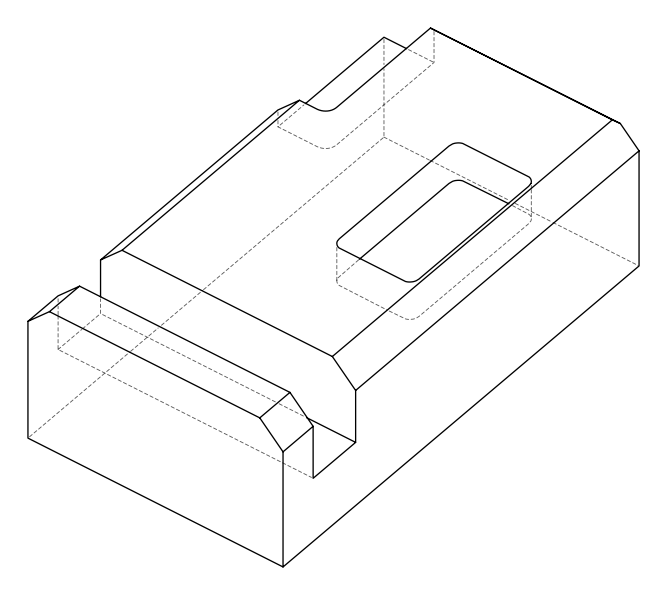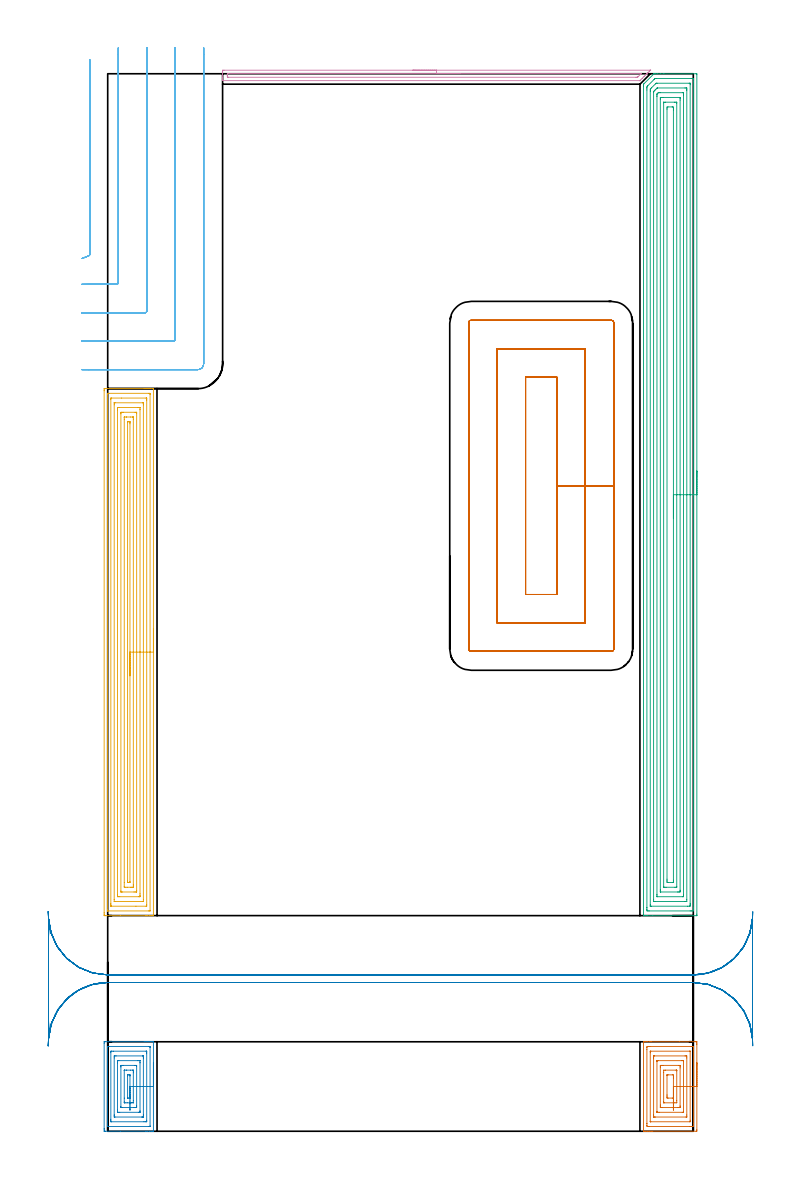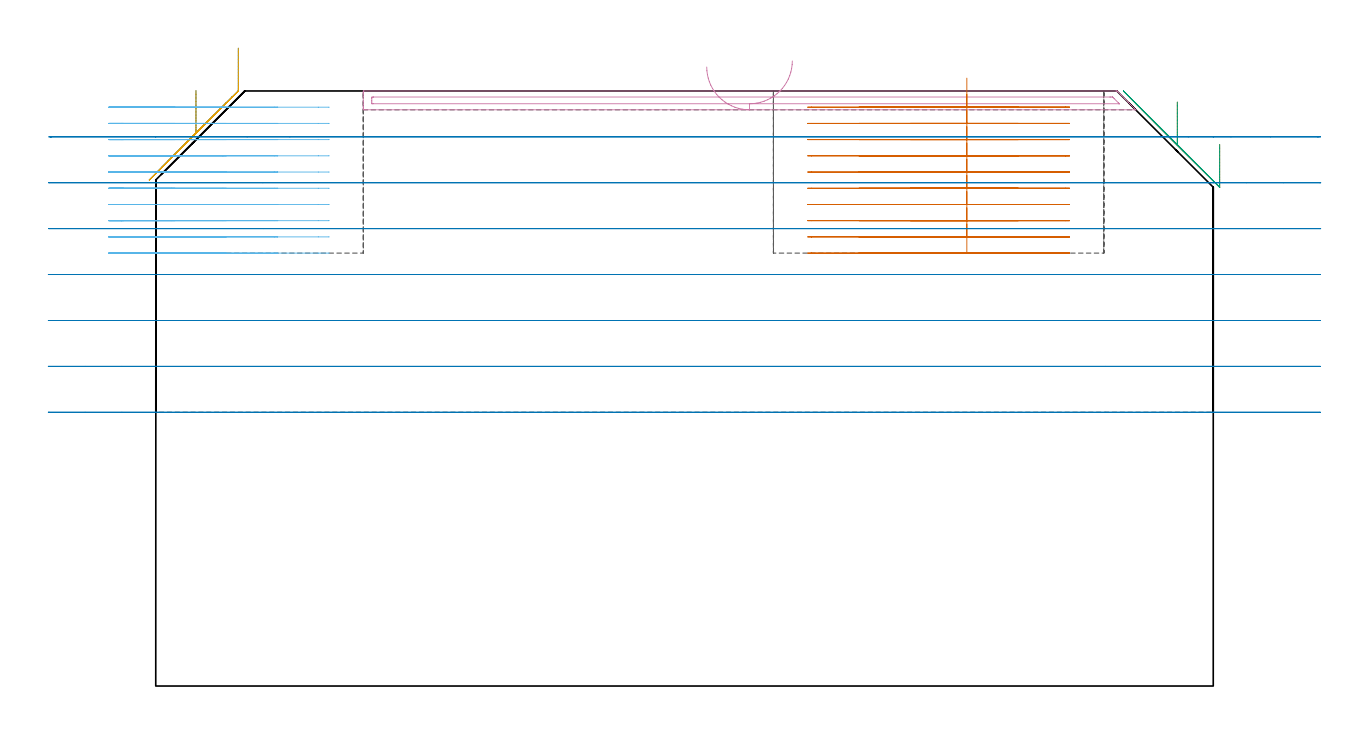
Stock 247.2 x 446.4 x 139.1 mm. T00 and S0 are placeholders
(PLAN: 8 operations, 2 tool changes, 93.1 min)
(1 AREA_MILL | FG_CHAMFER_SURFACE | UGT0205_001 | 2.84 min | 11621 mm3)
(2 AREA_MILL_1 | FG_CHAMFER_SURFACE_1 | UGT0205_001 | 2.69 min | 9899 mm3)
(3 AREA_MILL_2 | FG_CHAMFER_SURFACE_2 | UGT0205_001 | 23.14 min | 92021 mm3)
(4 AREA_MILL_3 | FG_CHAMFER_SURFACE_3 | UGT0205_001 | 3.03 min | 1743 mm3)
(5 AREA_MILL_4 | FG_CHAMFER_SURFACE_4 | UGT0205_001 | 14.51 min | 51579 mm3)
(6 MILL_CORNER_NOTCH_RECTANGULAR | CORNER_NOTCH_RECTANGULAR | NXT0201_012 | Follow Part, ap 4, ae 75% | 15.26 min | 241685 mm3)
(7 MILL_RECTANGULAR_POCKET | POCKET_RECTANGULAR_STRAIGHT | NXT0201_012 | Follow Part, ap 4, ae 75% | 19.9 min | 453040 mm3)
(8 MILL_RECTANGULAR_SLOT | SLOT_RECTANGULAR | UGT0201_005 | Follow Part, ap 12.5, ae 75% | 11.71 min | 980167 mm3)
(TOOL UGT0205_001 | Chamfer Mill 20 x 3 x 45 deg. | D20 FL50 Z2)
(TOOL NXT0201_012 | ENDMILL 16mm [2P460-1600-NA 1630] | D16 FL38 Z6)
(TOOL UGT0201_005 | End Mill 50 mm | D50 FL150 Z8)
(OP 1 AREA_MILL)
G17 G21 G94 G90
T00 M6
G54
G17 G0 G90 X248.7 Y28.9 S1061 M3
G43 Z149.1 H0
Z126.6
G94 G1 Y28.862 Z125.728 F250.
Y28.748 Z124.864
Y28.559 Z124.012
Y28.297 Z123.18
Y27.963 Z122.374
Y27.56 Z121.6
Y27.092 Z120.864
Y26.56 Z120.172
Y25.971 Z119.529
Y25.328 Z118.94
Y24.636 Z118.408
Y23.9 Z117.94
Y23.126 Z117.537
Y22.32 Z117.203
Y21.488 Z116.941
Y20.637 Z116.752
Y19.772 Z116.638
Y18.9 Z116.6
Y0.605
X248.697 Y0.281 Z116.602
X248.692 Y0.01 Z116.606
X248.416 Y0. Z116.881
X230.044 Z135.251
X229.44 Z135.854
X228.867 Z136.429
X228.55 Z136.746
X227.977 Z137.319
X227.66 Z137.635
X227.027 Z138.273
X226.606 Z138.693
X226.245 Z139.046
X226.198 Z139.092
Y0.003 Z139.093
X226.2 Y0.159 Z139.1
Y37.641
X226.203 Y37.79 Z139.088
X226.243 Y37.793 Z139.049
X226.606 Y37.8 Z138.693
X227.026 Z138.273
X227.66 Z137.635
X228.867 Z136.429
X229.44 Z135.854
X241.312 Z123.986
X247.843 Z117.454
X248.13 Y37.798 Z117.168
X248.692 Y37.793 Z116.606
X248.694 Y37.761 Z116.604
X248.699 Y37.195 Z116.601
X248.7 Y36.623 Z116.6
Y18.9
X247.286 Z118.014
Y3.236
X247.282 Y2.39 Z118.018
X247.28 Y2.35 Z118.02
X247.24 Y2.01 Z118.06
X246.736 Y2.002 Z118.564
X246.35 Y2.001 Z118.95
X245.849 Y2. Z119.451
X228.55 Y2.001 Z136.75
X228.046 Y2.003 Z137.254
X227.66 Y2.01 Z137.64
X227.62 Y2.39 Z137.68
X227.617 Y2.433 Z137.683
X227.614 Y3.282 Z137.686
Y3.329
Y34.564
X227.618 Y35.41 Z137.682
X227.62 Y35.451 Z137.68
X227.66 Y35.79 Z137.64
X228.164 Y35.798 Z137.136
X228.55 Y35.799 Z136.75
X229.052 Y35.8 Z136.248
X246.35 Y35.799 Z118.95
X246.854 Y35.797 Z118.446
X247.24 Y35.79 Z118.06
X247.28 Y35.41 Z118.02
X247.283 Y35.367 Z118.017
X247.286 Y34.518 Z118.014
Y34.471
Y18.9
X245.872 Z119.428
X245.871 Y4.655 Z119.429
X245.869 Y4.175 Z119.431
X245.867 Y4.072 Z119.433
X245.865 Y4.024 Z119.435
X245.855 Y4.01 Z119.445
X245.808 Y4.007 Z119.492
X245.633 Y4.001 Z119.667
X229.266 Z136.034
X229.15 Y4.002 Z136.15
X229.057 Y4.007 Z136.243
X229.034 Y4.01 Z136.266
X229.032 Y4.015 Z136.268
X229.03 Y4.037 Z136.27
X229.029 Y4.175 Z136.271
Y33.146
X229.031 Y33.625 Z136.269
X229.033 Y33.728 Z136.267
X229.035 Y33.776 Z136.265
X229.045 Y33.79 Z136.255
X229.092 Y33.793 Z136.208
X229.267 Y33.799 Z136.033
X245.634 Z119.666
X245.75 Y33.798 Z119.55
X245.843 Y33.793 Z119.457
X245.866 Y33.79 Z119.434
X245.868 Y33.785 Z119.432
X245.87 Y33.763 Z119.43
X245.871 Y33.625 Z119.429
X245.872 Y18.9 Z119.428
X244.457 Z120.843
Y6.852
X244.453 Y6.077 Z120.847
X244.451 Y6.023 Z120.849
X244.445 Y6.01 Z120.855
X244.423 Y6.007 Z120.877
X244.317 Y6.003 Z120.983
X244.105 Y6.001 Z121.195
X231.18 Y6. Z134.12
X230.779 Y6.003 Z134.521
X230.578 Y6.006 Z134.722
X230.479 Y6.01 Z134.821
X230.449 Y6.022 Z134.851
X230.443 Y6.852 Z134.857
Y30.948
X230.447 Y31.723 Z134.853
X230.449 Y31.777 Z134.851
X230.455 Y31.79 Z134.845
X230.477 Y31.793 Z134.823
X230.583 Y31.797 Z134.717
X230.795 Y31.799 Z134.505
X243.72 Y31.8 Z121.58
X244.121 Y31.797 Z121.179
X244.322 Y31.794 Z120.978
X244.421 Y31.79 Z120.879
X244.451 Y31.778 Z120.849
X244.457 Y30.948 Z120.843
Y18.9
X243.043 Z122.257
Y8.383
X243.042 Y8.129 Z122.258
X243.039 Y8.057 Z122.261
X243.036 Y8.018 Z122.264
X243.026 Y8.01 Z122.274
X242.948 Y8.005 Z122.352
X242.79 Y8.002 Z122.51
X242.535 Y8. Z122.765
X232.745 Z132.555
X232.11 Y8.003 Z133.19
X231.899 Y8.007 Z133.401
X231.868 Y8.01 Z133.432
X231.864 Y8.079 Z133.436
X231.859 Y8.214 Z133.441
X231.857 Y8.383 Z133.443
Y29.417
X231.858 Y29.671 Z133.442
X231.861 Y29.743 Z133.439
X231.864 Y29.782 Z133.436
X231.874 Y29.79 Z133.426
X231.952 Y29.795 Z133.348
X232.11 Y29.798 Z133.19
X232.365 Y29.8 Z132.935
X242.155 Z123.145
X242.79 Y29.797 Z122.51
X243.001 Y29.793 Z122.299
X243.032 Y29.791 Z122.268
X243.036 Y29.721 Z122.264
X243.041 Y29.586 Z122.259
X243.043 Y29.417 Z122.257
Y18.9
X241.629 Z123.671
Y10.694
X241.628 Y10.422 Z123.672
X241.624 Y10.112 Z123.676
X241.622 Y10.036 Z123.678
X241.616 Y10.01 Z123.684
X241.571 Y10.007 Z123.729
X241.429 Y10.002 Z123.871
X241.01 Y10. Z124.29
X240.541 Z124.759
X233.89 Y10.001 Z131.41
X233.418 Y10.003 Z131.882
X233.299 Y10.01 Z132.001
X233.278 Y10.014 Z132.022
X233.276 Y10.054 Z132.024
X233.273 Y10.148 Z132.027
X233.272 Y10.422 Z132.028
X233.271 Y11.043 Z132.029
Y27.106
X233.272 Y27.378 Z132.028
X233.276 Y27.688 Z132.024
X233.278 Y27.764 Z132.022
X233.284 Y27.79 Z132.016
X233.33 Y27.793 Z131.97
X233.471 Y27.798 Z131.829
X233.89 Y27.8 Z131.41
X234.359 Z130.941
X241.01 Y27.799 Z124.29
X241.482 Y27.797 Z123.818
X241.601 Y27.79 Z123.699
X241.622 Y27.786 Z123.678
X241.624 Y27.746 Z123.676
X241.627 Y27.652 Z123.673
X241.628 Y27.378 Z123.672
X241.629 Y26.757 Z123.671
Y18.9
X240.215 Z125.085
Y13.004
X240.213 Y12.207 Z125.087
X240.212 Y12.114 Z125.088
X240.208 Y12.025 Z125.092
X240.12 Y12.01 Z125.18
X239.435 Y12.001 Z125.865
X234.986 Y12. Z130.314
X234.78 Y12.003 Z130.52
X234.712 Y12.007 Z130.588
X234.693 Y12.01 Z130.607
X234.69 Y12.049 Z130.61
X234.687 Y12.112 Z130.613
X234.686 Y12.207 Z130.614
X234.685 Y12.302 Z130.615
Y24.796
X234.687 Y25.593 Z130.613
X234.688 Y25.686 Z130.612
X234.692 Y25.775 Z130.608
X234.78 Y25.79 Z130.52
X235.465 Y25.799 Z129.835
X239.914 Y25.8 Z125.386
X240.12 Y25.797 Z125.18
X240.188 Y25.793 Z125.112
X240.207 Y25.79 Z125.093
X240.21 Y25.751 Z125.09
X240.213 Y25.688 Z125.087
X240.214 Y25.593 Z125.086
X240.215 Y25.498 Z125.085
Y18.9
X238.8 Z126.5
Y14.268
Y14.145
X238.797 Y14.063 Z126.503
X238.794 Y14.021 Z126.506
X238.779 Y14.01 Z126.521
X238.332 Y14. Z126.968
X236.552 Z128.748
X236.128 Y14.01 Z129.172
X236.107 Y14.147 Z129.193
X236.102 Y14.451 Z129.198
X236.1 Y14.884 Z129.2
Y15.346
Y23.655
X236.103 Y23.737 Z129.197
X236.106 Y23.779 Z129.194
X236.121 Y23.79 Z129.179
X236.568 Y23.8 Z128.732
X238.348 Z126.952
X238.772 Y23.79 Z126.528
X238.793 Y23.653 Z126.507
X238.798 Y23.349 Z126.502
X238.8 Y22.916 Z126.5
Y22.454
Y18.9
Y18.028 Z126.538
Y17.164 Z126.651
Y16.312 Z126.84
Y15.48 Z127.103
Y14.674 Z127.436
Y13.9 Z127.839
Y13.164 Z128.308
Y12.472 Z128.839
Y11.829 Z129.428
Y11.24 Z130.072
Y10.709 Z130.764
Y10.24 Z131.5
Y9.837 Z132.273
Y9.503 Z133.079
Y9.241 Z133.911
Y9.052 Z134.763
Y8.938 Z135.628
Y8.9 Z136.5
G0 Z149.1
M5
M2
(OP 2 AREA_MILL_1)
G17 G21 G94 G90
T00 M6
G54
G17 G0 G90 X19.3 Y28.9 S1061 M3
G43 Z149.1 H0
G94 G1 Y28.862 Z148.228 F250.
Y28.748 Z147.363
Y28.559 Z146.512
Y28.297 Z145.68
Y27.963 Z144.874
Y27.56 Z144.1
Y27.092 Z143.364
Y26.56 Z142.672
Y25.971 Z142.029
Y25.328 Z141.439
Y24.636 Z140.908
Y23.9 Z140.44
Y23.126 Z140.037
Y22.32 Z139.703
Y21.488 Z139.441
Y20.637 Z139.252
Y19.772 Z139.138
Y18.9 Z139.1
Y0.159
X19.297 Y0.01 Z139.088
X19.25 Y0.007 Z139.041
X18.878 Y0. Z138.677
X18.451 Z138.25
X17.816 Z137.611
X16.606 Z136.403
X16.032 Z135.827
X5.334 Z125.131
X-0.907 Y0.001 Z118.89
X-1.136 Y0.002 Z118.661
X-1.492 Y0.007 Z118.306
X-1.494 Y0.018 Z118.304
X-1.499 Y0.605 Z118.301
X-1.5 Y1.199 Z118.3
X-1.499 Y37.195 Z118.301
X-1.494 Y37.782 Z118.304
X-1.492 Y37.793 Z118.306
X-0.907 Y37.8 Z118.89
X15.428 Z135.223
X16.032 Z135.827
X16.606 Z136.403
X16.924 Z136.72
X17.498 Z137.294
X17.816 Z137.611
X18.451 Z138.25
X18.878 Z138.677
X19.25 Y37.793 Z139.041
X19.297 Y37.79 Z139.088
X19.3 Y37.641 Z139.1
Y18.9
X17.886 Z137.686
X17.885 Y2.25 Z137.685
X17.882 Y2.11 Z137.682
X17.879 Y2.022 Z137.679
X17.862 Y2.01 Z137.662
X17.816 Y2.007 Z137.616
X17.313 Y2.001 Z137.113
X0.373 Z120.173
X-0.016 Y2.007 Z119.784
X-0.069 Y2.01 Z119.731
X-0.079 Y2.017 Z119.721
X-0.082 Y2.086 Z119.718
X-0.085 Y2.179 Z119.715
X-0.086 Y2.46 Z119.714
X-0.085 Y35.551 Z119.715
X-0.082 Y35.691 Z119.718
X-0.079 Y35.779 Z119.721
X-0.062 Y35.79 Z119.738
X-0.016 Y35.793 Z119.784
X0.487 Y35.799 Z120.287
X17.427 Z137.227
X17.816 Y35.793 Z137.616
X17.869 Y35.79 Z137.669
X17.879 Y35.783 Z137.679
X17.882 Y35.714 Z137.682
X17.885 Y35.621 Z137.685
X17.886 Y35.48 Z137.686
Y35.41
Y18.9
X16.471 Z136.271
Y4.628
X16.469 Y4.175 Z136.269
X16.467 Y4.066 Z136.267
X16.465 Y4.019 Z136.265
X16.381 Y4.01 Z136.181
X16.205 Y4.002 Z136.005
X16.032 Y4.001 Z135.832
X15.315 Y4. Z135.115
X1.593 Y4.001 Z121.393
X1.476 Y4.002 Z121.276
X1.384 Y4.007 Z121.184
X1.335 Y4.013 Z121.135
X1.333 Y4.03 Z121.133
X1.331 Y4.175 Z121.131
X1.329 Y4.614 Z121.129
X1.328 Y5.067 Z121.128
X1.329 Y33.172 Z121.129
X1.33 Y33.625 Z121.13
X1.333 Y33.734 Z121.133
X1.335 Y33.781 Z121.135
X1.419 Y33.79 Z121.219
X1.595 Y33.798 Z121.395
X1.768 Y33.799 Z121.568
X2.484 Y33.8 Z122.284
X16.207 Y33.799 Z136.007
X16.324 Y33.798 Z136.124
X16.416 Y33.793 Z136.216
X16.465 Y33.787 Z136.265
X16.467 Y33.77 Z136.267
X16.469 Y33.625 Z136.269
X16.471 Y33.186 Z136.271
Y32.733
Y18.9
X15.057 Z134.857
Y6.852
X15.051 Y6.05 Z134.851
X15.042 Y6.01 Z134.842
X14.994 Y6.005 Z134.794
X14.888 Y6.002 Z134.688
X14.675 Y6. Z134.475
X14.249 Z134.049
X3.107 Z122.907
X2.905 Y6.002 Z122.705
X2.805 Y6.005 Z122.605
X2.759 Y6.01 Z122.559
X2.75 Y6.038 Z122.55
X2.743 Y6.768 Z122.543
Y6.852
Y30.948
X2.749 Y31.751 Z122.549
X2.758 Y31.79 Z122.558
X2.806 Y31.795 Z122.606
X2.912 Y31.798 Z122.712
X3.125 Y31.8 Z122.925
X3.551 Z123.351
X14.693 Z134.493
X14.895 Y31.798 Z134.695
X14.995 Y31.795 Z134.795
X15.041 Y31.79 Z134.841
X15.05 Y31.762 Z134.85
X15.057 Y31.032 Z134.857
Y30.948
Y18.9
X13.643 Z133.443
X13.642 Y8.637 Z133.442
X13.64 Y8.354 Z133.44
X13.636 Y8.067 Z133.436
X13.63 Y8.009 Z133.43
X13.596 Y8.007 Z133.396
X13.517 Y8.003 Z133.317
X13.358 Y8.001 Z133.158
X13.102 Y8. Z132.902
X5.078 Z124.878
X4.442 Y8.003 Z124.242
X4.181 Y8.006 Z123.981
X4.163 Y8.017 Z123.963
X4.161 Y8.026 Z123.961
X4.158 Y8.637 Z123.958
X4.157 Y8.923 Z123.957
Y28.556
X4.158 Y29.163 Z123.958
X4.159 Y29.446 Z123.959
X4.164 Y29.733 Z123.964
X4.17 Y29.791 Z123.97
X4.204 Y29.793 Z124.004
X4.283 Y29.797 Z124.083
X4.442 Y29.799 Z124.242
X4.697 Y29.8 Z124.497
X12.722 Z132.522
X13.358 Y29.797 Z133.158
X13.619 Y29.794 Z133.419
X13.637 Y29.783 Z133.437
X13.639 Y29.774 Z133.439
X13.642 Y29.163 Z133.442
X13.643 Y28.878 Z133.443
Y18.9
X12.229 Z132.029
X12.228 Y10.66 Z132.028
X12.227 Y10.422 Z132.027
X12.224 Y10.095 Z132.024
X12.222 Y10.022 Z132.022
X12.136 Y10.01 Z131.936
X11.993 Y10.003 Z131.793
X11.575 Y10.001 Z131.375
X11.104 Y10. Z130.904
X6.225 Z126.025
X5.753 Y10.002 Z125.553
X5.61 Y10.008 Z125.41
X5.58 Y10.01 Z125.38
X5.578 Y10.061 Z125.378
X5.574 Y10.182 Z125.374
X5.572 Y10.422 Z125.372
X5.571 Y27.14 Z125.371
X5.573 Y27.378 Z125.373
X5.576 Y27.705 Z125.376
X5.578 Y27.778 Z125.378
X5.664 Y27.79 Z125.464
X5.807 Y27.797 Z125.607
X6.225 Y27.799 Z126.025
X6.695 Y27.8 Z126.495
X11.575 Z131.375
X12.047 Y27.798 Z131.847
X12.19 Y27.792 Z131.99
X12.219 Y27.79 Z132.019
X12.222 Y27.74 Z132.022
X12.226 Y27.618 Z132.026
X12.228 Y27.378 Z132.028
X12.229 Y18.9 Z132.029
X10.815 Z130.615
Y12.968
X10.814 Y12.207 Z130.614
X10.812 Y12.077 Z130.612
X10.809 Y12.033 Z130.609
X10.806 Y12.01 Z130.606
X10.786 Y12.008 Z130.586
X10.683 Y12.005 Z130.483
X9.998 Y12. Z129.798
X9.792 Z129.592
X8.215 Z128.015
X7.323 Z127.123
X7.117 Y12.003 Z126.917
X7.048 Y12.006 Z126.848
X6.999 Y12.01 Z126.799
X6.992 Y12.076 Z126.792
X6.988 Y12.207 Z126.788
X6.986 Y12.337 Z126.786
X6.985 Y13.992 Z126.785
X6.986 Y25.593 Z126.786
X6.988 Y25.723 Z126.788
X6.991 Y25.767 Z126.791
X6.994 Y25.79 Z126.794
X7.014 Y25.792 Z126.814
X7.117 Y25.795 Z126.917
X7.802 Y25.8 Z127.602
X8.008 Z127.808
X9.585 Z129.385
X10.477 Z130.277
X10.683 Y25.797 Z130.483
X10.752 Y25.794 Z130.552
X10.801 Y25.791 Z130.601
X10.808 Y25.724 Z130.608
X10.811 Y25.593 Z130.611
X10.813 Y25.463 Z130.613
X10.815 Y24.701 Z130.615
Y18.9
X9.4 Z129.2
Y14.884
Y14.383
X9.399 Y14.216 Z129.199
X9.395 Y14.083 Z129.195
X9.39 Y14.01 Z129.19
X9.341 Y14.007 Z129.141
X8.892 Y14. Z128.692
X8.461 Y14.007 Z128.261
X8.412 Y14.01 Z128.212
X8.406 Y14.041 Z128.206
X8.401 Y14.095 Z128.201
X8.4 Y14.148 Z128.2
Y23.417
X8.401 Y23.584 Z128.201
X8.405 Y23.717 Z128.205
X8.41 Y23.79 Z128.21
X8.459 Y23.793 Z128.259
X8.908 Y23.8 Z128.708
X9.339 Y23.793 Z129.139
X9.388 Y23.79 Z129.188
X9.394 Y23.759 Z129.194
X9.399 Y23.705 Z129.199
X9.4 Y23.652 Z129.2
Y23.308
Y18.9
Y18.028 Z129.238
Y17.164 Z129.352
Y16.312 Z129.541
Y15.48 Z129.803
Y14.674 Z130.137
Y13.9 Z130.54
Y13.164 Z131.009
Y12.472 Z131.54
Y11.829 Z132.129
Y11.24 Z132.772
Y10.709 Z133.465
Y10.24 Z134.2
Y9.837 Z134.974
Y9.503 Z135.78
Y9.241 Z136.612
Y9.052 Z137.464
Y8.938 Z138.329
Y8.9 Z139.2
G0 Z149.1
M5
M2
(OP 3 AREA_MILL_2)
G17 G21 G94 G90
T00 M6
G54
G17 G0 G90 X248.7 Y278.7 S1061 M3
G43 Z149.1 H0
Z126.6
G94 G1 Y278.662 Z125.728 F250.
Y278.548 Z124.864
Y278.359 Z124.012
Y278.097 Z123.18
Y277.763 Z122.374
Y277.36 Z121.6
Y276.892 Z120.864
Y276.36 Z120.172
Y275.771 Z119.529
Y275.128 Z118.94
Y274.436 Z118.408
Y273.7 Z117.94
Y272.926 Z117.537
Y272.12 Z117.203
Y271.288 Z116.941
Y270.436 Z116.752
Y269.572 Z116.638
Y268.7 Z116.6
Y91.631
X248.699 Y91.003 Z116.599
X248.698 Y91.001 Z116.6
X248.693 Y91. Z116.605
X230.068 Z135.227
X227.66 Z137.635
X226.928 Z138.372
X226.67 Z138.63
X226.252 Z139.04
X226.198 Z139.092
X226.197 Y91.002 Z139.093
X226.2 Y91.184 Z139.1
Y441.297
X226.203 Y441.995 Z139.088
X226.315 Y442.115 Z138.984
X230.443 Y446.244 Z134.855
X230.497 Y446.3 Z134.798
X230.598 Y446.39 Z134.694
X230.696 Y446.399 Z134.596
X231.063 Y446.4 Z134.236
X231.142 Z134.158
X231.378 Z133.922
X232.11 Z133.185
X233.366 Z131.931
X234.78 Z130.516
X248.392 Y446.399 Z116.906
X248.692 Y446.39 Z116.606
X248.699 Y446.09 Z116.599
X248.7 Y268.7 Z116.6
X247.286 Z118.014
Y94.268
X247.282 Y93.42 Z118.018
X247.28 Y93.379 Z118.02
X247.24 Y93.01 Z118.06
X246.765 Y93.002 Z118.535
X246.35 Y93.001 Z118.95
X245.877 Y93. Z119.423
X228.55 Y93.001 Z136.75
X228.075 Y93.003 Z137.225
X227.66 Y93.01 Z137.64
X227.62 Y93.42 Z137.68
X227.617 Y93.463 Z137.683
X227.614 Y94.314 Z137.686
Y94.36
Y439.555
X227.617 Y440.403 Z137.683
X227.618 Y440.446 Z137.682
X227.66 Y440.999 Z137.64
X227.806 Y441.151 Z137.494
X227.948 Y441.297 Z137.352
X230.63 Y443.98 Z134.67
X230.929 Y444.273 Z134.371
X231.027 Y444.366 Z134.273
X231.065 Y444.39 Z134.235
X231.116 Y444.394 Z134.184
X231.22 Y444.397 Z134.08
X231.693 Y444.4 Z133.607
X246.35 Y444.399 Z118.95
X246.825 Y444.397 Z118.475
X247.24 Y444.39 Z118.06
X247.28 Y443.98 Z118.02
X247.283 Y443.937 Z118.017
X247.286 Y443.086 Z118.014
Y443.039
Y268.7
X245.872 Z119.428
X245.871 Y96.103 Z119.429
X245.87 Y95.69 Z119.43
X245.867 Y95.208 Z119.433
X245.864 Y95.011 Z119.436
X245.664 Y95.003 Z119.636
X245.46 Y95.001 Z119.84
X244.777 Y95. Z120.523
X229.44 Z135.86
X229.233 Y95.001 Z136.067
X229.095 Y95.005 Z136.205
X229.046 Y95.01 Z136.254
X229.034 Y95.014 Z136.266
X229.033 Y95.022 Z136.267
X229.03 Y95.07 Z136.27
X229.029 Y95.208 Z136.271
Y95.622
Y439.028
X229.032 Y439.509 Z136.268
X229.035 Y439.917 Z136.265
X229.502 Y440.403 Z135.798
X231.255 Y442.157 Z134.045
X231.291 Y442.192 Z134.009
X231.458 Y442.35 Z133.842
X231.489 Y442.378 Z133.811
X231.558 Y442.39 Z133.742
X231.696 Y442.395 Z133.604
X231.904 Y442.399 Z133.396
X245.46 Y442.4 Z119.84
X245.667 Y442.399 Z119.633
X245.805 Y442.395 Z119.495
X245.854 Y442.39 Z119.446
X245.866 Y442.386 Z119.434
X245.867 Y442.378 Z119.433
X245.87 Y442.33 Z119.43
X245.871 Y442.192 Z119.429
X245.872 Y441.778 Z119.428
Y268.7
X244.457 Z120.843
Y97.891
X244.452 Y97.115 Z120.848
X244.449 Y97.01 Z120.851
X244.345 Y97.006 Z120.955
X244.123 Y97.002 Z121.177
X243.68 Y97. Z121.62
X231.22 Z134.08
X230.776 Y97.002 Z134.524
X230.555 Y97.006 Z134.745
X230.452 Y97.01 Z134.848
X230.45 Y97.086 Z134.85
X230.443 Y97.778 Z134.857
Y97.891
Y438.501
X230.445 Y438.615 Z134.855
X230.45 Y438.809 Z134.85
X230.459 Y438.898 Z134.841
X230.519 Y438.963 Z134.781
X230.694 Y439.143 Z134.606
X231.057 Y439.509 Z134.243
X231.22 Y439.672 Z134.08
X231.585 Y440.036 Z133.715
X231.761 Y440.21 Z133.539
X231.903 Y440.347 Z133.397
X231.947 Y440.387 Z133.353
X232. Y440.392 Z133.3
X232.113 Y440.4 Z133.187
X243.68 Z121.62
X244.124 Y440.398 Z121.176
X244.345 Y440.394 Z120.955
X244.449 Y440.39 Z120.851
X244.45 Y440.314 Z120.85
X244.457 Y439.622 Z120.843
Y439.509
Y268.7
X243.043 Z122.257
Y99.68
X243.042 Y99.426 Z122.258
X243.039 Y99.171 Z122.261
X243.036 Y99.011 Z122.264
X242.959 Y99.007 Z122.341
X242.79 Y99.003 Z122.51
X242.576 Y99. Z122.724
X232.11 Y99.001 Z133.19
X231.893 Y99.003 Z133.407
X231.863 Y99.01 Z133.437
X231.862 Y99.015 Z133.438
X231.859 Y99.038 Z133.441
X231.857 Y99.68 Z133.443
Y99.934
Y436.826
X231.858 Y437.08 Z133.442
X231.862 Y437.72 Z133.438
X231.864 Y437.843 Z133.436
X231.921 Y437.911 Z133.379
X232.11 Y438.104 Z133.19
X232.367 Y438.357 Z132.933
X232.41 Y438.39 Z132.89
X232.493 Y438.393 Z132.807
X232.662 Y438.397 Z132.638
X233. Y438.399 Z132.3
X233.214 Y438.4 Z132.086
X242.79 Y438.399 Z122.51
X243.007 Y438.397 Z122.293
X243.037 Y438.39 Z122.263
X243.038 Y438.385 Z122.262
X243.041 Y438.362 Z122.259
X243.043 Y437.72 Z122.257
Y437.466
Y268.7
X241.629 Z123.671
Y101.741 Z123.672
X241.627 Y101.468 Z123.673
X241.624 Y101.157 Z123.676
X241.622 Y101.012 Z123.678
X241.471 Y101.005 Z123.829
X241.01 Y101.001 Z124.29
X240.586 Y101. Z124.714
X233.465 Y101.001 Z131.835
X233.3 Y101.007 Z132.
X233.285 Y101.009 Z132.015
X233.278 Y101.022 Z132.022
X233.275 Y101.078 Z132.025
X233.272 Y101.195 Z132.028
X233.271 Y101.468 Z132.029
Y102.09
Y435.659
X233.273 Y435.932 Z132.027
X233.276 Y436.243 Z132.024
X233.278 Y436.388 Z132.022
X233.429 Y436.395 Z131.871
X233.89 Y436.399 Z131.41
X234.314 Y436.4 Z130.986
X241.435 Y436.399 Z123.865
X241.6 Y436.393 Z123.7
X241.615 Y436.391 Z123.685
X241.622 Y436.378 Z123.678
X241.625 Y436.322 Z123.675
X241.628 Y436.205 Z123.672
X241.629 Y435.932 Z123.671
Y435.31
Y268.7
X240.215 Z125.085
X240.214 Y103.257 Z125.086
X240.213 Y103.163 Z125.087
X240.21 Y103.067 Z125.09
X240.208 Y103.012 Z125.092
X240.183 Y103.009 Z125.117
X240.12 Y103.006 Z125.18
X239.485 Y103. Z125.815
X235.67 Z129.63
X235.034 Y103.002 Z130.266
X234.78 Y103.007 Z130.52
X234.701 Y103.01 Z130.599
X234.692 Y103.162 Z130.608
X234.688 Y103.257 Z130.612
X234.686 Y103.351 Z130.614
Y434.143
X234.687 Y434.237 Z130.613
X234.69 Y434.333 Z130.61
X234.692 Y434.388 Z130.608
X234.717 Y434.391 Z130.583
X234.78 Y434.394 Z130.52
X235.415 Y434.4 Z129.885
X239.23 Z126.07
X239.866 Y434.398 Z125.434
X240.12 Y434.393 Z125.18
X240.199 Y434.39 Z125.101
X240.208 Y434.238 Z125.092
X240.212 Y434.143 Z125.088
X240.214 Y434.049 Z125.086
X240.215 Y268.7 Z125.085
X238.8 Z126.5
Y105.94
X238.799 Y105.479 Z126.501
X238.793 Y105.045 Z126.507
X238.384 Y105.002 Z126.916
X236.605 Y105.001 Z128.695
X236.56 Y105.003 Z128.74
X236.107 Y105.045 Z129.193
X236.101 Y105.507 Z129.199
X236.1 Y105.94 Z129.2
Y106.402
Y431.46
X236.101 Y431.921 Z129.199
X236.107 Y432.355 Z129.193
X236.516 Y432.398 Z128.784
X238.295 Y432.399 Z127.005
X238.34 Y432.397 Z126.96
X238.793 Y432.355 Z126.507
X238.799 Y431.893 Z126.501
X238.8 Y431.46 Z126.5
X238.801 Y430.997 Z126.499
X238.8 Y268.7 Z126.5
Y267.828 Z126.538
Y266.964 Z126.651
Y266.112 Z126.84
Y265.28 Z127.103
Y264.474 Z127.436
Y263.7 Z127.839
Y262.964 Z128.308
Y262.272 Z128.839
Y261.629 Z129.428
Y261.04 Z130.072
Y260.508 Z130.764
Y260.04 Z131.5
Y259.637 Z132.273
Y259.303 Z133.079
Y259.041 Z133.911
Y258.852 Z134.763
Y258.738 Z135.628
Y258.7 Z136.5
G0 Z149.1
M5
M2
(OP 4 AREA_MILL_3)
G17 G21 G94 G90
T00 M6
G54
G17 G0 G90 X128.8 Y447.9 S1061 M3
G43 Z149.1 H0
Z144.7
G94 G1 X128.838 Z143.828 F250.
X128.952 Z142.963
X129.141 Z142.112
X129.403 Z141.28
X129.737 Z140.474
X130.14 Z139.7
X130.608 Z138.964
X131.14 Z138.272
X131.729 Z137.629
X132.372 Z137.039
X133.064 Z136.508
X133.8 Z136.04
X134.574 Z135.637
X135.38 Z135.303
X136.212 Z135.041
X137.064 Z134.852
X137.928 Z134.738
X138.8 Z134.7
X229.089
X229.091 Y447.897 Z134.703
X229.089 Y447.89 Z134.709
X229.066 Y447.866 Z134.734
X228.663 Y447.461 Z135.136
X228.146 Y446.945 Z135.654
X227.899 Y446.698 Z135.899
X227.782 Y446.581 Z136.017
X227.602 Y446.401 Z136.198
X227.443 Y446.243 Z136.356
X227.341 Y446.14 Z136.457
X227.304 Y446.103 Z136.495
X226.597 Y445.397 Z137.203
X226.461 Y445.26 Z137.337
X226.412 Y445.211 Z137.387
X225.75 Y444.55 Z138.05
X225.581 Y444.379 Z138.217
X224.913 Y443.713 Z138.887
X224.701 Y443.499 Z139.093
X224.699 Z139.094
X224.48 Y443.5 Z139.1
X48.66
X48.51 Y443.506 Z139.093
X48.5 Y443.814 Z138.785
Y444.19 Z138.41
Y444.819 Z137.775
Y446.015 Z136.582
Y446.581 Z136.013
Y447.178 Z135.417
X48.503 Y447.461 Z135.134
X48.51 Y447.891 Z134.705
X48.666 Y447.895 Z134.702
X49.106 Y447.9 Z134.7
X138.8
Y446.486 Z136.114
X225.021
X225.182 Y446.484 Z136.116
X225.22 Y446.482 Z136.118
X225.223 Y446.48 Z136.12
X225.222 Y446.477 Z136.123
X225.208 Y446.46 Z136.14
X225.129 Y446.379 Z136.221
X225.016 Y446.265 Z136.335
X224.032 Y445.281 Z137.319
X223.799 Y445.049 Z137.551
X223.703 Y444.957 Z137.643
X223.672 Y444.931 Z137.669
X223.657 Y444.921 Z137.679
X223.636 Y444.919 Z137.681
X223.538 Y444.916 Z137.684
X223.139 Y444.914 Z137.686
X223.043
X50.891 Y444.915 Z137.685
X50.793 Y444.916 Z137.684
X50.533 Y444.921 Z137.679
X50.51 Y445.006 Z137.594
X50.504 Y445.202 Z137.398
X50.502 Y445.7 Z136.9
X50.503 Y446.083 Z136.517
X50.51 Y446.469 Z136.131
X50.523 Y446.479 Z136.121
X50.543 Y446.482 Z136.118
X50.592 Y446.484 Z136.116
X50.692 Y446.485 Z136.115
X50.891 Y446.486 Z136.114
X138.8
X139.672 Z136.152
X140.536 Z136.266
X141.388 Z136.455
X142.22 Z136.717
X143.026 Z137.051
X143.8 Z137.454
X144.536 Z137.923
X145.228 Z138.454
X145.871 Z139.043
X146.46 Z139.686
X146.992 Z140.378
X147.46 Z141.114
X147.863 Z141.888
X148.197 Z142.694
X148.459 Z143.526
X148.648 Z144.378
X148.762 Z145.243
X148.8 Z146.114
G0 Z149.1
M5
M2
(OP 5 AREA_MILL_4)
G17 G21 G94 G90
T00 M6
G54
G17 G0 G90 X19.3 Y212.25 S1061 M3
G43 Z149.1 H0
G94 G1 Y212.212 Z148.228 F250.
Y212.098 Z147.363
Y211.909 Z146.512
Y211.647 Z145.68
Y211.313 Z144.874
Y210.91 Z144.1
Y210.441 Z143.364
Y209.91 Z142.672
Y209.321 Z142.029
Y208.678 Z141.439
Y207.986 Z140.908
Y207.25 Z140.44
Y206.476 Z140.037
Y205.67 Z139.703
Y204.838 Z139.441
Y203.986 Z139.252
Y203.122 Z139.138
Y202.25 Z139.1
Y91.157
X19.297 Y91.01 Z139.088
X19.25 Y91.008 Z139.042
X18.882 Y91. Z138.681
X18.444 Z138.244
X17.816 Z137.611
X16.61 Z136.407
X16.032 Z135.827
X5.334 Z125.131
X-0.907 Y91.001 Z118.89
X-1.136 Y91.002 Z118.661
X-1.492 Y91.007 Z118.306
X-1.493 Y91.017 Z118.304
X-1.498 Y91.603 Z118.302
X-1.5 Y92.197 Z118.3
Y312.598
X-1.499 Y312.897 Z118.301
X-1.493 Y313.483 Z118.304
X-1.492 Y313.493 Z118.306
X-0.907 Y313.5 Z118.89
X15.429 Z135.224
X16.032 Z135.827
X16.61 Z136.407
X16.924 Z136.72
X17.501 Z137.297
X17.816 Z137.611
X18.882 Z138.681
X19.25 Y313.492 Z139.042
X19.297 Y313.49 Z139.088
X19.3 Y313.343 Z139.1
Y202.25
X17.886 Z137.686
X17.885 Y93.248 Z137.685
X17.882 Y93.108 Z137.682
X17.879 Y93.02 Z137.679
X17.862 Y93.01 Z137.662
X17.816 Y93.007 Z137.616
X17.311 Y93.001 Z137.111
X0.372 Z120.172
X-0.016 Y93.006 Z119.784
X-0.069 Y93.01 Z119.731
X-0.079 Y93.015 Z119.721
X-0.082 Y93.084 Z119.718
X-0.085 Y93.177 Z119.715
X-0.086 Y93.458 Z119.714
X-0.085 Y311.252 Z119.715
X-0.082 Y311.393 Z119.718
X-0.079 Y311.48 Z119.721
X-0.062 Y311.49 Z119.738
X-0.016 Y311.493 Z119.784
X0.489 Y311.499 Z120.289
X17.428 Z137.228
X17.816 Y311.494 Z137.616
X17.869 Y311.49 Z137.669
X17.879 Y311.484 Z137.679
X17.882 Y311.416 Z137.682
X17.885 Y311.322 Z137.685
X17.886 Y311.182 Z137.686
Y311.112
Y202.25
X16.471 Z136.271
Y95.626
X16.469 Y95.173 Z136.269
X16.467 Y95.063 Z136.267
X16.465 Y95.017 Z136.265
X16.377 Y95.01 Z136.177
X16.203 Y95.002 Z136.003
X11.927 Y95. Z131.727
X1.595 Z121.395
X1.48 Y95.002 Z121.28
X1.388 Y95.006 Z121.188
X1.335 Y95.011 Z121.135
X1.333 Y95.027 Z121.133
X1.331 Y95.173 Z121.131
X1.329 Y95.612 Z121.129
X1.328 Y96.065 Z121.128
X1.329 Y308.874 Z121.129
X1.33 Y309.327 Z121.13
X1.333 Y309.437 Z121.133
X1.335 Y309.483 Z121.135
X1.423 Y309.49 Z121.223
X1.597 Y309.498 Z121.397
X5.873 Y309.5 Z125.673
X16.205 Z136.005
X16.32 Y309.498 Z136.12
X16.412 Y309.494 Z136.212
X16.465 Y309.489 Z136.265
X16.467 Y309.473 Z136.267
X16.469 Y309.327 Z136.269
X16.471 Y308.888 Z136.271
Y308.435
Y202.25
X15.057 Z134.857
Y97.85
X15.056 Y97.042 Z134.856
X15.054 Y97.016 Z134.854
X15.051 Y97.01 Z134.851
X15.044 Y97.007 Z134.844
X14.992 Y97.003 Z134.792
X14.886 Y97.001 Z134.686
X14.674 Y97. Z134.474
X3.107 Y97.001 Z122.907
X2.906 Y97.002 Z122.706
X2.806 Y97.006 Z122.606
X2.758 Y97.01 Z122.558
X2.749 Y97.018 Z122.549
X2.748 Y97.034 Z122.548
X2.743 Y97.766 Z122.543
Y97.85
Y306.65
X2.744 Y307.458 Z122.544
X2.746 Y307.484 Z122.546
X2.749 Y307.49 Z122.549
X2.756 Y307.493 Z122.556
X2.808 Y307.497 Z122.608
X2.914 Y307.499 Z122.714
X3.126 Y307.5 Z122.926
X14.693 Y307.499 Z134.493
X14.894 Y307.498 Z134.694
X14.994 Y307.494 Z134.794
X15.042 Y307.49 Z134.842
X15.051 Y307.482 Z134.851
X15.052 Y307.465 Z134.852
X15.057 Y306.734 Z134.857
Y306.65
Y202.25
X13.643 Z133.443
Y100.241
X13.642 Y99.634 Z133.442
X13.64 Y99.351 Z133.44
X13.636 Y99.064 Z133.436
X13.629 Y99.009 Z133.429
X13.595 Y99.006 Z133.395
X13.516 Y99.003 Z133.316
X13.358 Y99.001 Z133.158
X13.1 Y99. Z132.9
X5.076 Z124.876
X4.442 Y99.003 Z124.242
X4.179 Y99.006 Z123.979
X4.163 Y99.016 Z123.963
X4.161 Y99.023 Z123.961
X4.158 Y99.634 Z123.958
X4.157 Y99.92 Z123.957
Y304.259
X4.158 Y304.866 Z123.958
X4.16 Y305.149 Z123.96
X4.164 Y305.436 Z123.964
X4.171 Y305.491 Z123.971
X4.205 Y305.493 Z124.005
X4.284 Y305.497 Z124.084
X4.442 Y305.499 Z124.242
X4.7 Y305.5 Z124.5
X12.724 Z132.524
X13.358 Y305.497 Z133.158
X13.621 Y305.494 Z133.421
X13.637 Y305.484 Z133.437
X13.639 Y305.477 Z133.439
X13.642 Y304.866 Z133.442
X13.643 Y304.58 Z133.443
Y202.25
X12.229 Z132.029
X12.228 Y101.657 Z132.028
X12.227 Y101.419 Z132.027
X12.224 Y101.092 Z132.024
X12.222 Y101.019 Z132.022
X12.132 Y101.01 Z131.932
X11.99 Y101.003 Z131.79
X11.575 Y101.001 Z131.375
X11.102 Y101. Z130.902
X6.225 Z126.025
X5.75 Y101.002 Z125.55
X5.609 Y101.008 Z125.409
X5.581 Y101.01 Z125.381
X5.578 Y101.059 Z125.378
X5.574 Y101.179 Z125.374
X5.572 Y101.419 Z125.372
Y302.843
X5.573 Y303.081 Z125.373
X5.576 Y303.408 Z125.376
X5.578 Y303.481 Z125.378
X5.668 Y303.49 Z125.468
X5.81 Y303.497 Z125.61
X6.225 Y303.499 Z126.025
X6.698 Y303.5 Z126.498
X11.575 Z131.375
X12.05 Y303.498 Z131.85
X12.19 Y303.492 Z131.99
X12.219 Y303.49 Z132.019
X12.222 Y303.441 Z132.022
X12.226 Y303.321 Z132.026
X12.228 Y303.081 Z132.028
X12.229 Y202.25 Z132.029
X10.815 Z130.615
Y103.964
X10.813 Y103.203 Z130.613
X10.812 Y103.075 Z130.612
X10.808 Y103.03 Z130.608
X10.804 Y103.01 Z130.604
X10.784 Y103.008 Z130.584
X10.683 Y103.004 Z130.483
X9.995 Y103. Z129.795
X9.792 Z129.592
X8.212 Z128.012
X7.32 Z127.12
X7.117 Y103.003 Z126.917
X7.049 Y103.006 Z126.849
X7.001 Y103.009 Z126.801
X6.992 Y103.073 Z126.792
X6.989 Y103.203 Z126.789
X6.987 Y103.334 Z126.787
X6.985 Y104.988 Z126.785
Y300.536
X6.986 Y301.296 Z126.786
X6.988 Y301.425 Z126.788
X6.992 Y301.47 Z126.792
X6.995 Y301.49 Z126.795
X7.016 Y301.492 Z126.816
X7.117 Y301.495 Z126.917
X7.805 Y301.5 Z127.605
X8.008 Z127.808
X9.588 Z129.388
X10.48 Z130.28
X10.683 Y301.497 Z130.483
X10.751 Y301.494 Z130.551
X10.799 Y301.49 Z130.599
X10.808 Y301.427 Z130.608
X10.811 Y301.296 Z130.611
X10.813 Y301.166 Z130.613
X10.815 Y300.404 Z130.615
Y202.25
X9.4 Z129.2
Y105.38
X9.398 Y105.213 Z129.198
X9.393 Y105.08 Z129.193
X9.388 Y105.01 Z129.188
X8.888 Y105. Z128.688
X8.463 Y105.008 Z128.263
X8.415 Y105.01 Z128.215
X8.406 Y105.039 Z128.206
X8.402 Y105.093 Z128.202
X8.401 Y105.146 Z128.201
X8.4 Y105.489 Z128.2
X8.399 Y105.88 Z128.199
X8.4 Y299.12 Z128.2
X8.402 Y299.287 Z128.202
X8.407 Y299.42 Z128.207
X8.412 Y299.49 Z128.212
X8.912 Y299.5 Z128.712
X9.337 Y299.492 Z129.137
X9.385 Y299.49 Z129.185
X9.394 Y299.461 Z129.194
X9.398 Y299.407 Z129.198
X9.399 Y299.354 Z129.199
X9.4 Y299.011 Z129.2
Y298.62
Y202.25
Y201.378 Z129.238
Y200.513 Z129.352
Y199.662 Z129.541
Y198.83 Z129.803
Y198.024 Z130.137
Y197.25 Z130.54
Y196.514 Z131.009
Y195.822 Z131.54
Y195.179 Z132.129
Y194.59 Z132.772
Y194.058 Z133.465
Y193.59 Z134.2
Y193.187 Z134.974
Y192.853 Z135.78
Y192.591 Z136.612
Y192.402 Z137.464
Y192.288 Z138.329
Y192.25 Z139.2
G0 Z149.1
M5
M2
(OP 6 MILL_CORNER_NOTCH_RECTANGULAR)
G17 G21 G94 G90
T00 M6
G54
G17 G0 G90 X-10.781 Y368.43 S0 M3
G43 Z149.1 H1
Z135.31
G94 G1 X-8. Y369.555 F250.
G3 X-7.5 Y370.291 R0.8 F500.
G1 Y449.184
Y452.184 F250.
G0 Z149.1
X-11. Y357.478
Z135.31
G1 X-8. Y357.499
G2 X-7.746 Y357.5 R36. F500.
G1 X3.705
G3 X4.5 Y358.295 R0.8
G1 Y454.4
Y457.4 F250.
G0 Z149.1
X-11. Y345.467
Z135.31
G1 X-8. Y345.499
G2 X-7.746 Y345.5 R24. F500.
G1 X15.705
G3 X16.5 Y346.295 R0.8
G1 Y454.4
Y457.4 F250.
G0 Z149.1
X-10.999 Y333.434
Z135.31
G1 X-8. Y333.497
G2 X-7.746 Y333.5 R12. F500.
G1 X27.704
G3 X28.5 Y334.296 R0.8
G1 Y454.4
Y457.4 F250.
G0 Z149.1
X-10.746 Y321.5
Z135.31
G1 X-7.746
X38. F500.
G3 X40.5 Y324. R2.5
G1 Y454.4
Y457.4 F250.
G0 Z149.1
X-10.781 Y368.43
Z131.52
G1 X-8. Y369.555
G3 X-7.5 Y370.291 R0.8 F500.
G1 Y449.184
Y452.184 F250.
G0 Z149.1
X-11. Y357.478
Z131.52
G1 X-8. Y357.499
G2 X-7.746 Y357.5 R36. F500.
G1 X3.705
G3 X4.5 Y358.295 R0.8
G1 Y454.4
Y457.4 F250.
G0 Z149.1
X-11. Y345.467
Z131.52
G1 X-8. Y345.499
G2 X-7.746 Y345.5 R24. F500.
G1 X15.705
G3 X16.5 Y346.295 R0.8
G1 Y454.4
Y457.4 F250.
G0 Z149.1
X-10.999 Y333.434
Z131.52
G1 X-8. Y333.497
G2 X-7.746 Y333.5 R12. F500.
G1 X27.704
G3 X28.5 Y334.296 R0.8
G1 Y454.4
Y457.4 F250.
G0 Z149.1
X-10.746 Y321.5
Z131.52
G1 X-7.746
X38. F500.
G3 X40.5 Y324. R2.5
G1 Y454.4
Y457.4 F250.
G0 Z149.1
X-10.781 Y368.43
Z127.73
G1 X-8. Y369.555
G3 X-7.5 Y370.291 R0.8 F500.
G1 Y449.184
Y452.184 F250.
G0 Z149.1
X-11. Y357.478
Z127.73
G1 X-8. Y357.499
G2 X-7.746 Y357.5 R36. F500.
G1 X3.705
G3 X4.5 Y358.295 R0.8
G1 Y454.4
Y457.4 F250.
G0 Z149.1
X-11. Y345.467
Z127.73
G1 X-8. Y345.499
G2 X-7.746 Y345.5 R24. F500.
G1 X15.705
G3 X16.5 Y346.295 R0.8
G1 Y454.4
Y457.4 F250.
G0 Z149.1
X-10.999 Y333.434
Z127.73
G1 X-8. Y333.497
G2 X-7.746 Y333.5 R12. F500.
G1 X27.704
G3 X28.5 Y334.296 R0.8
G1 Y454.4
Y457.4 F250.
G0 Z149.1
X-10.746 Y321.5
Z127.73
G1 X-7.746
X38. F500.
G3 X40.5 Y324. R2.5
G1 Y454.4
Y457.4 F250.
G0 Z149.1
X-10.781 Y368.433
Z123.94
G1 X-8. Y369.557
G3 X-7.5 Y370.294 R0.8 F500.
G1 Y449.184
Y452.184 F250.
G0 Z149.1
X-11. Y357.5
Z123.94
G1 X-8.
X3.705 F500.
G3 X4.5 Y358.295 R0.8
G1 Y454.4
Y457.4 F250.
G0 Z149.1
X-11. Y345.5
Z123.94
G1 X-8.
X15.705 F500.
G3 X16.5 Y346.295 R0.8
G1 Y454.4
Y457.4 F250.
G0 Z149.1
X-11. Y333.5
Z123.94
G1 X-8.
X27.704 F500.
G3 X28.5 Y334.296 R0.8
G1 Y454.4
Y457.4 F250.
G0 Z149.1
X-11. Y321.5
Z123.94
G1 X-8.
X38. F500.
G3 X40.5 Y324. R2.5
G1 Y454.4
Y457.4 F250.
G0 Z149.1
X-10.781 Y368.433
Z120.15
G1 X-8. Y369.557
G3 X-7.5 Y370.294 R0.8 F500.
G1 Y449.184
Y452.184 F250.
G0 Z149.1
X-11. Y357.5
Z120.15
G1 X-8.
X3.705 F500.
G3 X4.5 Y358.295 R0.8
G1 Y454.4
Y457.4 F250.
G0 Z149.1
X-11. Y345.5
Z120.15
G1 X-8.
X15.705 F500.
G3 X16.5 Y346.295 R0.8
G1 Y454.4
Y457.4 F250.
G0 Z149.1
X-11. Y333.5
Z120.15
G1 X-8.
X27.704 F500.
G3 X28.5 Y334.296 R0.8
G1 Y454.4
Y457.4 F250.
G0 Z149.1
X-11. Y321.5
Z120.15
G1 X-8.
X38. F500.
G3 X40.5 Y324. R2.5
G1 Y454.4
Y457.4 F250.
G0 Z149.1
X-10.781 Y368.433
Z116.36
G1 X-8. Y369.557
G3 X-7.5 Y370.294 R0.8 F500.
G1 Y449.184
Y452.184 F250.
G0 Z149.1
X-11. Y357.5
Z116.36
G1 X-8.
X3.705 F500.
G3 X4.5 Y358.295 R0.8
G1 Y454.4
Y457.4 F250.
G0 Z149.1
X-11. Y345.5
Z116.36
G1 X-8.
X15.705 F500.
G3 X16.5 Y346.295 R0.8
G1 Y454.4
Y457.4 F250.
G0 Z149.1
X-11. Y333.5
Z116.36
G1 X-8.
X27.704 F500.
G3 X28.5 Y334.296 R0.8
G1 Y454.4
Y457.4 F250.
G0 Z149.1
X-11. Y321.5
Z116.36
G1 X-8.
X38. F500.
G3 X40.5 Y324. R2.5
G1 Y454.4
Y457.4 F250.
G0 Z149.1
X-10.781 Y368.433
Z112.57
G1 X-8. Y369.557
G3 X-7.5 Y370.294 R0.8 F500.
G1 Y449.184
Y452.184 F250.
G0 Z149.1
X-11. Y357.5
Z112.57
G1 X-8.
X3.705 F500.
G3 X4.5 Y358.295 R0.8
G1 Y454.4
Y457.4 F250.
G0 Z149.1
X-11. Y345.5
Z112.57
G1 X-8.
X15.705 F500.
G3 X16.5 Y346.295 R0.8
G1 Y454.4
Y457.4 F250.
G0 Z149.1
X-11. Y333.5
Z112.57
G1 X-8.
X27.704 F500.
G3 X28.5 Y334.296 R0.8
G1 Y454.4
Y457.4 F250.
G0 Z149.1
X-11. Y321.5
Z112.57
G1 X-8.
X38. F500.
G3 X40.5 Y324. R2.5
G1 Y454.4
Y457.4 F250.
G0 Z149.1
X-10.781 Y368.433
Z108.78
G1 X-8. Y369.557
G3 X-7.5 Y370.294 R0.8 F500.
G1 Y449.184
Y452.184 F250.
G0 Z149.1
X-11. Y357.5
Z108.78
G1 X-8.
X3.705 F500.
G3 X4.5 Y358.295 R0.8
G1 Y454.4
Y457.4 F250.
G0 Z149.1
X-11. Y345.5
Z108.78
G1 X-8.
X15.705 F500.
G3 X16.5 Y346.295 R0.8
G1 Y454.4
Y457.4 F250.
G0 Z149.1
X-11. Y333.5
Z108.78
G1 X-8.
X27.704 F500.
G3 X28.5 Y334.296 R0.8
G1 Y454.4
Y457.4 F250.
G0 Z149.1
X-11. Y321.5
Z108.78
G1 X-8.
X38. F500.
G3 X40.5 Y324. R2.5
G1 Y454.4
Y457.4 F250.
G0 Z149.1
X-10.781 Y368.433
Z104.99
G1 X-8. Y369.557
G3 X-7.5 Y370.294 R0.8 F500.
G1 Y449.184
Y452.184 F250.
G0 Z149.1
X-11. Y357.5
Z104.99
G1 X-8.
X3.705 F500.
G3 X4.5 Y358.295 R0.8
G1 Y454.4
Y457.4 F250.
G0 Z149.1
X-11. Y345.5
Z104.99
G1 X-8.
X15.705 F500.
G3 X16.5 Y346.295 R0.8
G1 Y454.4
Y457.4 F250.
G0 Z149.1
X-11. Y333.5
Z104.99
G1 X-8.
X27.704 F500.
G3 X28.5 Y334.296 R0.8
G1 Y454.4
Y457.4 F250.
G0 Z149.1
X-11. Y321.5
Z104.99
G1 X-8.
X38. F500.
G3 X40.5 Y324. R2.5
G1 Y454.4
Y457.4 F250.
G0 Z149.1
X-10.781 Y368.433
Z101.2
G1 X-8. Y369.557
G3 X-7.5 Y370.294 R0.8 F500.
G1 Y449.184
Y452.184 F250.
G0 Z149.1
X-11. Y357.5
Z101.2
G1 X-8.
X3.705 F500.
G3 X4.5 Y358.295 R0.8
G1 Y454.4
Y457.4 F250.
G0 Z149.1
X-11. Y345.5
Z101.2
G1 X-8.
X15.705 F500.
G3 X16.5 Y346.295 R0.8
G1 Y454.4
Y457.4 F250.
G0 Z149.1
X-11. Y333.5
Z101.2
G1 X-8.
X27.704 F500.
G3 X28.5 Y334.296 R0.8
G1 Y454.4
Y457.4 F250.
G0 Z149.1
X-11. Y321.5
Z101.2
G1 X-8.
X38. F500.
G3 X40.5 Y324. R2.5
G1 Y454.4
Y457.4 F250.
G0 Z149.1
M5
M2
(OP 7 MILL_RECTANGULAR_POCKET)
G17 G21 G94 G90
T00 M6
G54
G17 G0 G90 X189.6 Y247.109 S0 M3
G43 Z149.1 H1
Z142.1
G94 G1 Y272.45 Z135.31 F250.
Y318.3 F500.
X176.4
Y226.6
X189.6
Y272.45
X201.6
Y330.3
X164.4
Y214.6
X201.6
Y272.45
X213.6
Y341.4
G3 X212.7 Y342.3 R0.9
G1 X153.3
G3 X152.4 Y341.4 R0.9
G1 Y203.5
G3 X153.3 Y202.6 R0.9
G1 X212.7
G3 X213.6 Y203.5 R0.9
G1 Y272.45
Y273.45
G0 X189.6 Y247.109 Z138.31
G1 Y272.45 Z131.52 F250.
Y318.3 F500.
X176.4
Y226.6
X189.6
Y272.45
X201.6
Y330.3
X164.4
Y214.6
X201.6
Y272.45
X213.6
Y341.4
G3 X212.7 Y342.3 R0.9
G1 X153.3
G3 X152.4 Y341.4 R0.9
G1 Y203.5
G3 X153.3 Y202.6 R0.9
G1 X212.7
G3 X213.6 Y203.5 R0.9
G1 Y272.45
Y273.45
G0 X189.6 Y247.109 Z134.52
G1 Y272.45 Z127.73 F250.
Y318.3 F500.
X176.4
Y226.6
X189.6
Y272.45
X201.6
Y330.3
X164.4
Y214.6
X201.6
Y272.45
X213.6
Y341.4
G3 X212.7 Y342.3 R0.9
G1 X153.3
G3 X152.4 Y341.4 R0.9
G1 Y203.5
G3 X153.3 Y202.6 R0.9
G1 X212.7
G3 X213.6 Y203.5 R0.9
G1 Y272.45
Y273.45
G0 X189.6 Y247.109 Z130.73
G1 Y272.45 Z123.94 F250.
Y318.3 F500.
X176.4
Y226.6
X189.6
Y272.45
X201.6
Y330.3
X164.4
Y214.6
X201.6
Y272.45
X213.6
Y341.4
G3 X212.7 Y342.3 R0.9
G1 X153.3
G3 X152.4 Y341.4 R0.9
G1 Y203.5
G3 X153.3 Y202.6 R0.9
G1 X212.7
G3 X213.6 Y203.5 R0.9
G1 Y272.45
Y273.45
G0 X189.6 Y247.109 Z126.94
G1 Y272.45 Z120.15 F250.
Y318.3 F500.
X176.4
Y226.6
X189.6
Y272.45
X201.6
Y330.3
X164.4
Y214.6
X201.6
Y272.45
X213.6
Y341.4
G3 X212.7 Y342.3 R0.9
G1 X153.3
G3 X152.4 Y341.4 R0.9
G1 Y203.5
G3 X153.3 Y202.6 R0.9
G1 X212.7
G3 X213.6 Y203.5 R0.9
G1 Y272.45
Y273.45
G0 X189.6 Y247.109 Z123.15
G1 Y272.45 Z116.36 F250.
Y318.3 F500.
X176.4
Y226.6
X189.6
Y272.45
X201.6
Y330.3
X164.4
Y214.6
X201.6
Y272.45
X213.6
Y341.4
G3 X212.7 Y342.3 R0.9
G1 X153.3
G3 X152.4 Y341.4 R0.9
G1 Y203.5
G3 X153.3 Y202.6 R0.9
G1 X212.7
G3 X213.6 Y203.5 R0.9
G1 Y272.45
Y273.45
G0 X189.6 Y247.109 Z119.36
G1 Y272.45 Z112.57 F250.
Y318.3 F500.
X176.4
Y226.6
X189.6
Y272.45
X201.6
Y330.3
X164.4
Y214.6
X201.6
Y272.45
X213.6
Y341.4
G3 X212.7 Y342.3 R0.9
G1 X153.3
G3 X152.4 Y341.4 R0.9
G1 Y203.5
G3 X153.3 Y202.6 R0.9
G1 X212.7
G3 X213.6 Y203.5 R0.9
G1 Y272.45
Y273.45
G0 X189.6 Y247.109 Z115.57
G1 Y272.45 Z108.78 F250.
Y318.3 F500.
X176.4
Y226.6
X189.6
Y272.45
X201.6
Y330.3
X164.4
Y214.6
X201.6
Y272.45
X213.6
Y341.4
G3 X212.7 Y342.3 R0.9
G1 X153.3
G3 X152.4 Y341.4 R0.9
G1 Y203.5
G3 X153.3 Y202.6 R0.9
G1 X212.7
G3 X213.6 Y203.5 R0.9
G1 Y272.45
Y273.45
G0 X189.6 Y247.109 Z111.78
G1 Y272.45 Z104.99 F250.
Y318.3 F500.
X176.4
Y226.6
X189.6
Y272.45
X201.6
Y330.3
X164.4
Y214.6
X201.6
Y272.45
X213.6
Y341.4
G3 X212.7 Y342.3 R0.9
G1 X153.3
G3 X152.4 Y341.4 R0.9
G1 Y203.5
G3 X153.3 Y202.6 R0.9
G1 X212.7
G3 X213.6 Y203.5 R0.9
G1 Y272.45
Y273.45
G0 X189.6 Y247.109 Z107.99
G1 Y272.45 Z101.2 F250.
Y318.3 F500.
X176.4
Y226.6
X189.6
Y272.45
X201.6
Y330.3
X164.4
Y214.6
X201.6
Y272.45
X213.6
Y341.4
G3 X212.7 Y342.3 R0.9
G1 X153.3
G3 X152.4 Y341.4 R0.9
G1 Y203.5
G3 X153.3 Y202.6 R0.9
G1 X212.7
G3 X213.6 Y203.5 R0.9
G1 Y272.45
Y273.45
G0 Z149.1
M5
M2
(OP 8 MILL_RECTANGULAR_SLOT)
G17 G21 G94 G90
T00 M6
G54
G17 G0 G90 X272.288 Y88.863 S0 M3
G43 Z149.1 H0
Z128.371
G94 G1 X271.679 Y85.925 F250.
G2 X260.614 Y69.904 R25. F500.
X251.34 Y66.345 R25. F449.
X247.2 Y66. R25. F378.
G1 X241.359
X31.359 F328.
X21.359 F440.
X0. F500.
G2 X-24.48 Y85.925 R25.
G1 X-24.509 Y85.931
G3 X-25. Y81.001 R25.
G1 Y47.8
G3 X-24.509 Y42.869 R25.
G1 X-24.479 Y42.875
G2 X0. Y62.8 R25.
G1 X247.2
G2 X271.679 Y42.875 R25.
G1 X272.288 Y39.937 F250.
G0 X272.33 Y92.576 Z117.643
G1 X272.16 Y89.581
G2 X263.572 Y72.106 R25. F500.
X254.922 Y67.222 R25. F432.
X247.2 Y66. R25. F338.
G1 X25.05
X0. F500.
G2 X-24.97 Y89.776 R25.
G1 X-25.
Y39.024
X-24.97
G2 X0. Y62.8 R25.
G1 X247.2
G2 X272.161 Y39.201 R25.
G1 X272.329 Y36.206 F250.
G0 X272.317 Y92.772 Z106.914
G1 X272.17 Y89.776
G2 X263.718 Y72.235 R25. F500.
X255.107 Y67.283 R25. F420.
X247.2 Y66. R25. F322.
G1 X25.245
X0. F500.
G2 X-24.97 Y89.776 R25.
G1 X-25.
Y39.024
X-24.97
G2 X0. Y62.8 R25.
G1 X247.2
G2 X272.17 Y39.024 R25.
G1 X272.317 Y36.028 F250.
G0 Z149.1
X-25.117
Z96.186
G1 X-24.97 Y39.024
G2 X-16.518 Y56.565 R25. F500.
X-7.907 Y61.517 R25. F418.
X0. Y62.8 R25. F321.
G1 X221.955
X247.2 F500.
G2 X272.17 Y39.024 R25.
G1 X272.2
Y89.776
X272.17
G2 X247.2 Y66. R25.
G1 X0.
G2 X-24.97 Y89.776 R25.
G1 X-25.117 Y92.772 F250.
G0 Y36.028 Z85.457
G1 X-24.97 Y39.024
G2 X-16.518 Y56.565 R25. F500.
X-7.907 Y61.517 R25. F418.
X0. Y62.8 R25. F321.
G1 X221.955
X247.2 F500.
G2 X272.17 Y39.024 R25.
G1 X272.2
Y89.776
X272.17
G2 X247.2 Y66. R25.
G1 X0.
G2 X-24.97 Y89.776 R25.
G1 X-25.117 Y92.772 F250.
G0 Y36.028 Z74.729
G1 X-24.97 Y39.024
G2 X-16.518 Y56.565 R25. F500.
X-7.907 Y61.517 R25. F418.
X0. Y62.8 R25. F321.
G1 X221.955
X247.2 F500.
G2 X272.17 Y39.024 R25.
G1 X272.2
Y89.776
X272.17
G2 X247.2 Y66. R25.
G1 X0.
G2 X-24.97 Y89.776 R25.
G1 X-25.117 Y92.772 F250.
G0 Y36.028 Z64.
G1 X-24.97 Y39.024
G2 X-16.518 Y56.565 R25. F500.
X-7.907 Y61.517 R25. F418.
X0. Y62.8 R25. F321.
G1 X221.955
X247.2 F500.
G2 X272.17 Y39.024 R25.
G1 X272.2
Y89.776
X272.17
G2 X247.2 Y66. R25.
G1 X0.
G2 X-24.97 Y89.776 R25.
G1 X-25.117 Y92.772 F250.
G0 Z149.1
M5
M2
